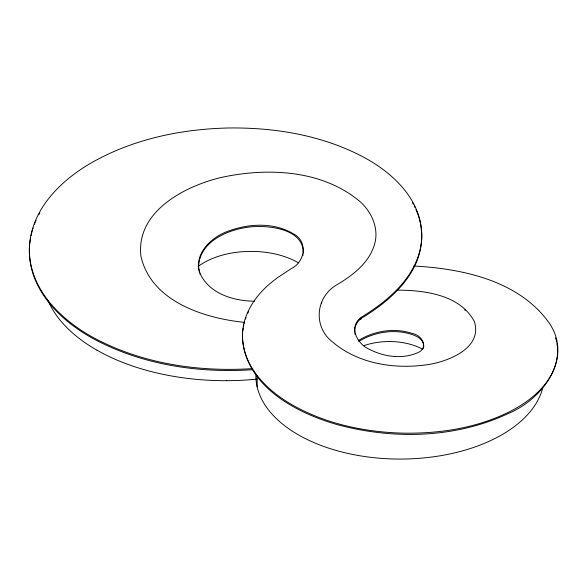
<?xml version="1.0" encoding="UTF-8"?>
<svg xmlns="http://www.w3.org/2000/svg" width="587" height="587" viewBox="0 0 587 587"><rect width="100%" height="100%" fill="white"/><g stroke="black" fill="none" stroke-linecap="round" stroke-linejoin="round"><path stroke-width="0.88" d="M255.873 375.548L255.873 375.819A144.189 83.244 0 0 0 389.636 458.851A144.189 83.244 0 0 0 542.74 387.824M29.35 251.126L29.379 248.052M242.468 337.092L242.548 332.91M421.767 238.168L421.796 235.218M29.379 249.189L29.453 246.114M242.482 335.566C242.6 311 259.542 290.037 278.964 276.719L291.578 268.42C305.269 261.67 308.065 240.993 293.243 233.751C273.902 222.216 249.145 223.464 228.592 231.029C211.562 236.788 192.609 254.31 200.314 273.88C209.552 293.97 234 301.014 254.487 301.219M421.767 237.038L421.561 241.807M557.628 352.134C556.469 379.899 532.761 400.085 509.655 411.692C475.888 428.51 437.484 434.116 400.055 433.067C362.04 431.636 323.54 423.183 290.462 403.856C266.946 390.017 244.353 367.748 242.548 339.007M29.453 247.244L29.585 244.177M421.686 238.858C420.05 275.193 389.636 301.314 360.682 318.756M29.585 245.307C32.028 208.554 61.18 180.187 91.44 162.797C133.014 139.075 181.251 129.001 228.783 127.981C275.31 127.416 322.997 135.362 364.322 157.565C393.019 173.011 421.253 199.741 421.767 234.536M29.768 243.37L30.201 240.149M242.805 331.002L243.223 327.972M421.371 242.497C417.122 276.69 388.396 300.845 360.682 317.618M423.829 346.601C423.66 336.813 411.326 333.893 403.562 332.396C388.139 329.909 372.07 333.335 358.752 341.451M303.406 253.371C303.604 228.945 270.152 225.386 251.911 226.773C229.473 228.732 199.353 240.78 198.553 266.997M30.297 239.503L30.634 237.574M243.495 326.46L243.81 324.956M31.03 235.644L31.471 233.721M303.134 254.758L302.885 255.683M31.639 233.083L31.969 231.799M244.17 323.452L244.566 321.947M32.153 231.161L32.52 229.891M32.718 229.253L33.121 227.976M245.491 318.968L246.019 317.479M423.528 347.79L423.234 348.495M34.479 224.175L34.978 222.921M35.227 222.29L36.034 220.404M321.493 303.516L321.837 302.775M247.831 313.069L248.521 311.609M38.757 214.798L39.762 212.949M359.86 318.396C348.517 328.258 358.063 344.657 369.568 349.375C383.707 356.705 401.347 359.303 416.396 353.257C429.449 348.803 422.75 335.258 412.103 333.401C394.457 327.561 374.513 330.716 358.752 340.321M359.86 319.526C356.492 322.689 354.269 327.275 354.687 331.956M252.777 369.707C199.338 373.251 144.035 365.158 96.195 340.225C62.303 322.608 28.954 290.917 29.35 249.996M251.185 368.695C198.252 371.938 143.558 363.786 96.195 339.095C63.161 321.815 30.715 291.622 29.379 251.933M397.34 290.147C424.775 290.205 460.069 294.725 474.355 321.522C482.763 347.915 448.769 361.262 428.569 364.512C395.667 369.575 358.796 364.233 332.77 342.155C313.194 327.348 315.256 297.88 336.043 285.282C351.98 275.853 368.695 263.526 374.345 244.977C379.378 229.268 372.004 212.252 360.139 201.693C322.593 169.966 268.296 167.383 222.099 177.267C185.243 185.8 135.7 211.254 140.917 256.167C151.013 301.417 204.034 318.271 244.669 322.402M226.773 380.692L233.986 380.581A182.953 105.623 0 0 0 257.018 379.121M413.791 266.014C462.791 268.67 519.179 280.667 549.285 323.129C573.675 359.119 541.75 399.791 507.784 413.754C454.962 438.408 393.099 439.648 337.378 424.658C295.863 412.837 245.219 386.063 242.482 337.481M422.427 349.089L421.936 348.832A48.582 28.044 0 0 0 363.808 345.706M96.921 350.168L101.933 352.919A182.953 105.623 0 0 0 226.765 380.692M298.482 262.851L298.101 262.631A66.536 38.412 0 0 0 252.755 251.39L242.614 251.691A66.536 38.412 0 0 0 198.061 266.557M464.691 309.819L465.344 310.384M412.39 202.493L413.343 204.217M414.253 205.949L415.112 207.688M415.912 209.434L417.372 212.956M417.592 213.543L418.025 214.725M199.896 273.887L200.094 274.452M418.223 215.319L418.626 216.5M418.81 217.095L419.177 218.291M555.544 337.877L555.948 339.271M199.529 272.757L199.22 271.612M419.338 218.885L420.38 223.067M556.3 340.658L556.615 342.052M355.025 334.142L354.812 333.049M199.088 271.04L198.7 268.736M420.622 224.271L421.686 232.716M556.894 343.454L557.312 346.249M557.459 347.651L557.65 351.862M421.767 233.406L421.796 236.356M242.468 335.962L242.482 338.618M257.15 375.944L257.15 386.892M96.892 350.16A182.953 105.623 0 0 1 48.105 300.757M360.323 319.71A58.157 35.293 1.1 0 1 361.152 318.954M360.323 318.58A58.157 35.293 1.1 0 1 361.152 317.824"/></g></svg>
